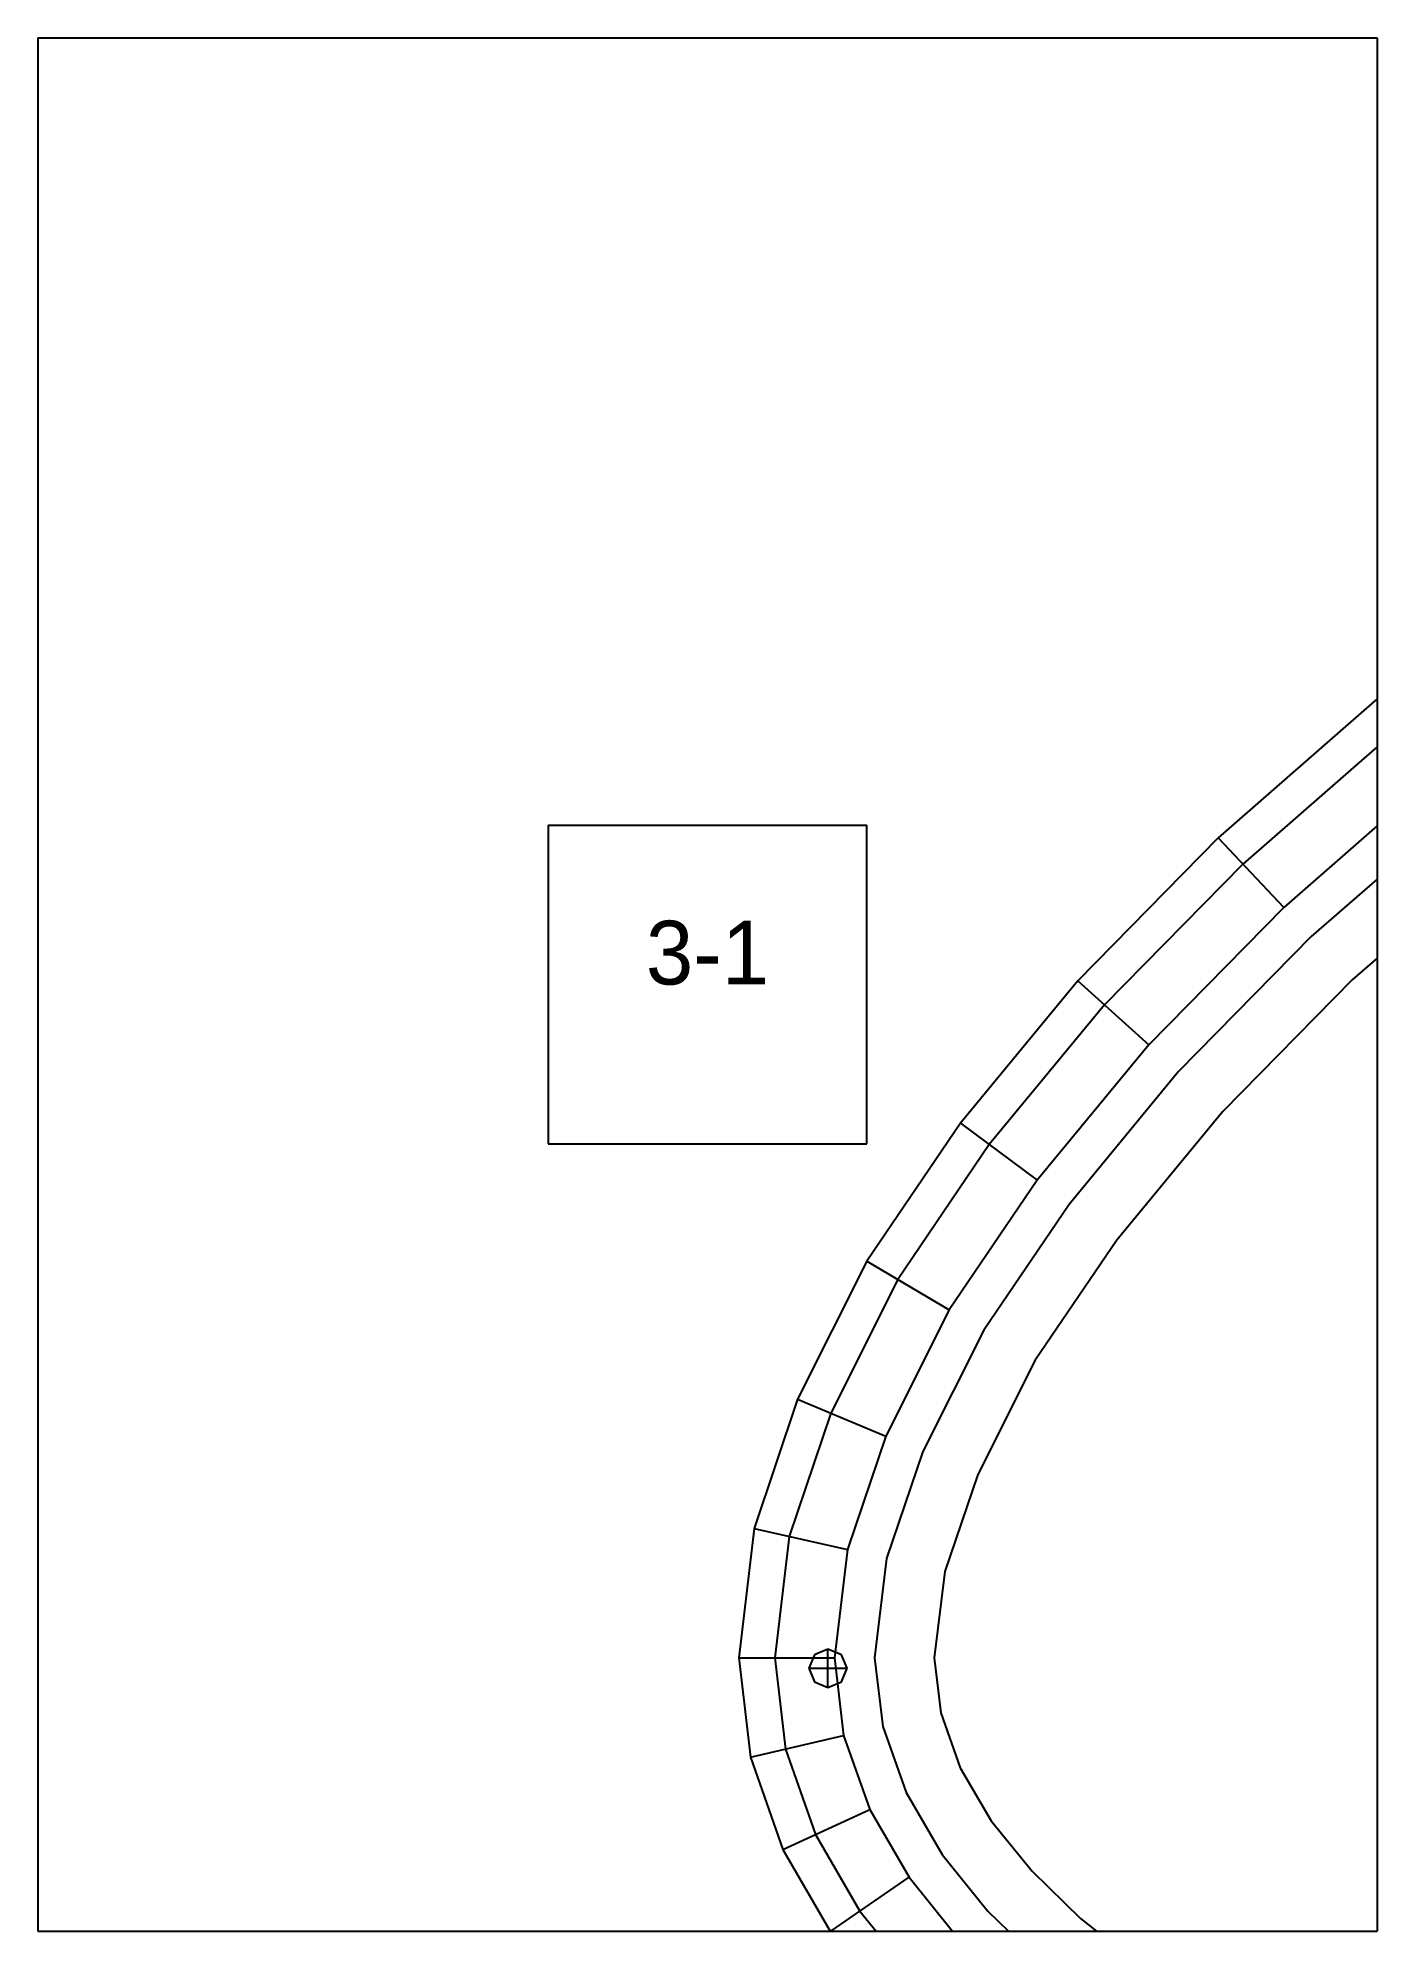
# Paper-space layout 'Plan 3-1' of a CAD drawing. Header units: metres, sheet in millimetres. Extents: x 0 to 210, y 0 to 297.
# The model-space entities are those that its viewports show. They can reach past a viewport. Long polylines and large blocks are cut down to what shows.
import ezdxf
from ezdxf.enums import TextEntityAlignment as Align

# ---------------------------------------------------------------- set-up
doc = ezdxf.new("R2010")
doc.units = ezdxf.units.M
for name, color, linetype in [('default', 7, 'Continuous'), ('TEXTLAYER', 7, 'Continuous'), ('VIEWPORTS', 7, 'Continuous')]:
    doc.layers.add(name, color=color, linetype=linetype)

msp = doc.modelspace()

# ---------------------------------------------------------------- linework, layer by layer
at = {"color": 9}
for p, q in [((0, -297), (0, -594)), ((210, -297), (210, -594)), ((210, -297), (210, -594)), ((0, -594), (210, -594)), ((0, -594), (210, -594)), ((0, -594), (0, -891)), ((210, -594), (420, -594)), ((210, -594), (210, -891)), ((210, -594), (420, -594)), ((210, -594), (210, -891)), ((80, -717.5), (130, -717.5)), ((80, -717.5), (80, -767.5)), ((130, -767.5), (130, -717.5)), ((80, -767.5), (130, -767.5)), ((0, -891), (210, -891)), ((0, -891), (210, -891)), ((0, -891), (0, -1188)), ((210, -891), (420, -891)), ((210, -891), (210, -1188)), ((210, -891), (420, -891)), ((210, -891), (210, -1188))]:
    msp.add_line(p, q, dxfattribs=at)
at = {"layer": 'default', "color": 7, "linetype": 'Continuous'}
for p, q in [((239.65, -675.26), (210.61, -697.16)), ((210.61, -697.16), (185.06, -719.5)), ((210.61, -697.16), (220.07, -708.81)), ((214.18, -701.55), (188.94, -723.61)), ((220.07, -708.81), (195.36, -730.41)), ((220.07, -708.81), (195.36, -730.41)), ((224.04, -713.7), (199.68, -734.99)), ((185.06, -719.5), (163.05, -741.93)), ((185.06, -719.5), (195.36, -730.41)), ((229.94, -720.95), (206.1, -741.79)), ((188.94, -723.61), (167.25, -745.7)), ((195.36, -730.41), (174.2, -751.96)), ((195.36, -730.41), (174.2, -751.96)), ((199.68, -734.99), (178.88, -756.17)), ((163.05, -741.93), (144.67, -764.23)), ((163.05, -741.93), (174.2, -751.96)), ((206.1, -741.79), (185.83, -762.43)), ((167.25, -745.7), (149.19, -767.62)), ((174.2, -751.96), (156.68, -773.22)), ((174.2, -751.96), (156.68, -773.22)), ((178.88, -756.17), (161.72, -777)), ((185.83, -762.43), (169.2, -782.6)), ((144.67, -764.23), (129.96, -785.92)), ((144.67, -764.23), (156.68, -773.22)), ((149.19, -767.62), (134.83, -788.78)), ((156.68, -773.22), (142.89, -793.52)), ((156.68, -773.22), (142.89, -793.52)), ((161.72, -777), (148.33, -796.7)), ((169.2, -782.6), (156.39, -801.44)), ((129.96, -785.92), (119.11, -807.56)), ((129.96, -785.92), (142.89, -793.52)), ((134.83, -788.78), (124.33, -809.74)), ((142.89, -793.52), (132.96, -813.34)), ((142.89, -793.52), (132.96, -813.34)), ((148.33, -796.7), (138.77, -815.76)), ((156.39, -801.44), (147.4, -819.36)), ((119.11, -807.56), (112.31, -827.84)), ((119.11, -807.56), (132.96, -813.34)), ((124.33, -809.74), (117.82, -829.08)), ((132.96, -813.34), (126.94, -831.15)), ((132.96, -813.34), (126.94, -831.15)), ((138.77, -815.76), (133.09, -832.54)), ((147.4, -819.36), (142.21, -834.6)), ((112.31, -827.84), (109.9, -848.12)), ((112.31, -827.84), (126.94, -831.15)), ((117.82, -829.08), (115.55, -848.12)), ((126.94, -831.15), (124.9, -848.12)), ((126.94, -831.15), (124.9, -848.12)), ((133.09, -832.54), (131.2, -848.12)), ((142.21, -834.6), (140.55, -848.12)), ((109.9, -848.12), (124.9, -848.12)), ((109.9, -848.12), (111.73, -863.72)), ((115.55, -848.12), (117.23, -862.44)), ((121.77, -847.64), (120.89, -849.76)), ((123.89, -846.76), (121.77, -847.64)), ((126.01, -847.64), (123.89, -846.76)), ((123.89, -852.76), (123.89, -846.76)), ((124.9, -848.12), (126.34, -860.32)), ((124.9, -848.12), (126.34, -860.32)), ((126.89, -849.76), (126.01, -847.64)), ((131.2, -848.12), (132.48, -858.9)), ((140.55, -848.12), (141.59, -856.78)), ((120.89, -849.76), (121.77, -851.89)), ((120.89, -849.76), (126.89, -849.76)), ((121.77, -851.89), (123.89, -852.76)), ((123.89, -852.76), (126.01, -851.89)), ((126.01, -851.89), (126.89, -849.76)), ((141.59, -856.78), (144.64, -865.36)), ((111.73, -863.72), (126.34, -860.32)), ((126.34, -860.32), (130.43, -871.92)), ((126.34, -860.32), (130.43, -871.92)), ((132.48, -858.9), (136.15, -869.27)), ((111.73, -863.72), (116.81, -878.2)), ((117.23, -862.44), (121.94, -875.84)), ((144.64, -865.36), (149.5, -873.69)), ((136.15, -869.27), (141.8, -878.98)), ((116.81, -878.2), (130.43, -871.92)), ((130.43, -871.92), (136.61, -882.55)), ((130.43, -871.92), (136.61, -882.55)), ((121.94, -875.84), (128.9, -887.85)), ((149.5, -873.69), (155.9, -881.6)), ((116.81, -878.2), (124.25, -891.05)), ((141.8, -878.98), (148.98, -887.89)), ((155.9, -881.6), (163.51, -889)), ((124.25, -891.05), (136.61, -882.55)), ((136.61, -882.55), (144.32, -892.13)), ((136.61, -882.55), (144.32, -892.13)), ((128.9, -887.85), (137.41, -898.43)), ((148.98, -887.89), (157.32, -896)), ((163.51, -889), (172.05, -895.83)), ((124.25, -891.05), (133.23, -902.23)), ((133.23, -902.23), (144.32, -892.13)), ((144.32, -892.13), (153.14, -900.72)), ((144.32, -892.13), (153.14, -900.72))]:
    msp.add_line(p, q, dxfattribs=at)

# ---------------------------------------------------------------- texts
at = {"layer": 'TEXTLAYER', "color": 1}
msp.add_text('3-1', height=10, dxfattribs=at).set_placement((105, -742.5), align=Align.CENTER)

psp = doc.layouts.new('Plan 3-1')

# ---------------------------------------------------------------- viewports
at = {"layer": 'VIEWPORTS'}
psp.add_viewport(center=(105, 148.5), size=(210, 297), view_center_point=(105, -742.5), view_height=297, dxfattribs=at)

doc.saveas('drawing.dxf')
